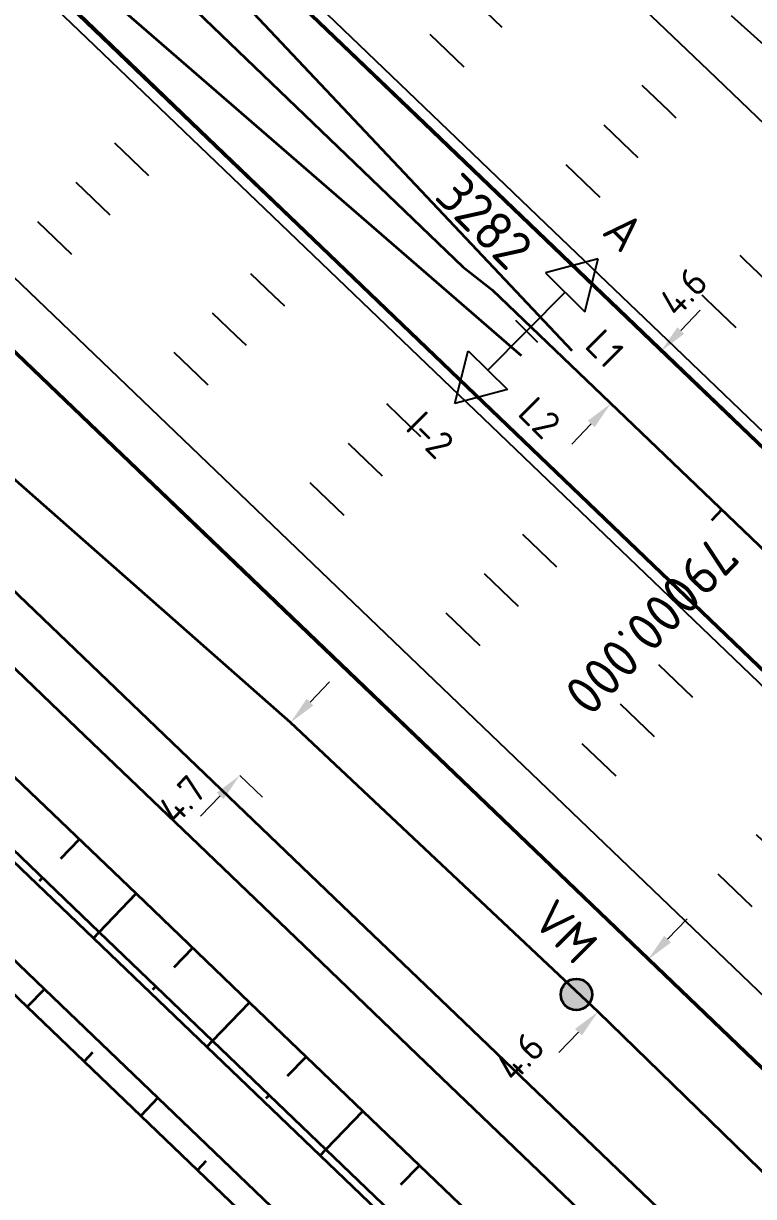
# Model space of a CAD drawing. Header units: metres. Extents: x 134219 to 139080, y 438661 to 444352.
# Drawn here: x 138111.9 to 138158.4, y 439565.8 to 439640.5 of the extents above; entities that cross this region are included whole.
import ezdxf

# ---------------------------------------------------------------- set-up
doc = ezdxf.new("R2010")
doc.units = ezdxf.units.M
doc.linetypes.add('13strp', pattern=[4, 1, -3])
doc.linetypes.add('39strp', pattern=[12, 3, -9])
doc.layers.get('DEFPOINTS').update_dxf_attribs({"color": 193})
for name, color, linetype, lineweight in [('N-WE-KL-ET_LS_HULPSTUK_MOF-G', 10, 'Continuous', 35), ('N-WE-KL-ET_LS_OV_ARMATUUR-S', 7, 'Continuous', 25), ('N-WE-KL-ET_LS_OV_ARMATUUR-T18', 1, 'Continuous', 25), ('N-WE-KL-ET_LS_OV_KABEL-G', 10, 'KL-LS-OV-N', 35), ('N-WE-KL-ET_LS_OV_KABEL-M', 7, 'Continuous', 18), ('Utd-geleiderail-nw', 8, 'glm a2ee v014$0$f2m40080', 35), ('Utd-ondergr-nw', 8, '13strp', 35)]:
    doc.layers.add(name, color=color, linetype=linetype, lineweight=lineweight)
doc.layers.add('N-WE-KL-ET_LS_OV_ARMATUUR-T25', color=2, linetype='Continuous')
doc.layers.add('Utd-weg-nw', color=8, linetype='Continuous')
doc.styles.add('alm a2ee v011$0$rtw_iso', font='NLCS-ISO.ttf')
doc.styles.add('ISO18', font='NLCS-ISO.ttf')
doc.styles.add('ISO25', font='NLCS-ISO.ttf')
doc.styles.add('NLCS_18', font='NLCS-ISO.ttf', dxfattribs={"height": 1.8})
doc.linetypes.add('glm a2ee v014$0$f2m40080', pattern='A,2,-1,[160,RTW.shx,S=0.5,R=0,X=0,Y=0],-1', length=4)
doc.linetypes.add('KL-LS-OV-N', pattern='A,4,-1,[103,NLCS.SHX,S=0.75,R=0,X=0,Y=0],-1,4,-1.5,["0V",Standard,S=1,R=0,X=0,Y=-0.5],-3', length=14.5)
doc.dimstyles.new('NLCS_t18_pijl_Dimension_l3_h1', dxfattribs={"dimtxt": 1.8, "dimasz": 1.8, "dimexe": 2, "dimexo": 2, "dimgap": 0.7, "dimtad": 1, "dimdec": 1, "dimzin": 0, "dimdsep": 46, "dimtxsty": 'NLCS_18', "dimcen": 2.5, "dimdle": 2, "dimclrd": 256, "dimclre": 256, "dimclrt": 256, "dimadec": 1, "dimazin": 0, "dimtfac": 1, "dimtdec": 1, "dimtofl": 0, "dimtmove": 1, "dimatfit": 0, "dimfxl": 0, "dimtolj": 1, "dimtzin": 0, "dimlwd": 18, "dimlwe": 18, "dimarcsym": 0})

# ---------------------------------------------------------------- blocks, each defined once
blk = doc.blocks.new('SKL-ET_OV_ARMATUUR_HD_NATRIUM_2x250W-SO (3)')
for p, q in [((-6.493, 0), (-3.493, 1.757)), ((6.493, 0), (3.493, 1.757)), ((-3.493, -1.757), (-6.493, 0)), ((3.493, -1.757), (6.493, 0))]:
    blk.add_line(p, q)
for points in [[(-3.493, 1.757), (-3.493, -1.757)], [(3.493, 1.757), (3.493, -1.757)], [(0, 1), (0, -1)], [(-3.493, 0), (0, 0)], [(3.493, 0), (0, 0)]]:
    blk.add_lwpolyline(points)
at = {"layer": 'N-WE-KL-ET_LS_OV_ARMATUUR-T18', "style": 'ISO18', "flags": 1}
for tag, p in [('TYPE_ARMATUUR', (3.075, -6.821)), ('VERMOGEN_LAMP', (3.075, -10.606)), ('SPIEGELSTAND', (3.075, -14.39)), ('HOOGTE_LICHTMAST', (3.075, -18.175)), ('UITLEGGERHOEK', (3.075, -21.959)), ('TYPE_LICHTMAST', (3.075, -25.744)), ('BOTSVRIENDELIJK', (3.075, -29.528)), ('POSITIE_LICHTMAST', (3.075, -33.313)), ('KABELAANSLUITNG', (3.075, -37.097)), ('VOEDINGSPUNT', (3.075, -48.451))]:
    blk.add_attdef(tag, p, '', height=1.8, dxfattribs=at)
at = {"layer": 'N-WE-KL-ET_LS_OV_ARMATUUR-T18', "style": 'ISO18'}
for tag, p in [('FASE-AANSLUITING_1', (3.075, -40.882)), ('FASE-AANSLUITING_2', (3.075, -44.666)), ('GROEPSNUMMER', (3.075, -52.235))]:
    blk.add_attdef(tag, p, '', height=1.8, dxfattribs=at)
at = {"layer": 'N-WE-KL-ET_LS_OV_ARMATUUR-T25', "style": 'ISO25'}
for tag, p, height in [('MASTNUMMER', (3.075, 7.391), 2.5), ('TYPE_SYMBOOL', (3.075, 3.606), 2.25)]:
    blk.add_attdef(tag, p, '', height=height, dxfattribs=at)
blk = doc.blocks.new('*D273')
at = {"layer": 'DEFPOINTS', "color": 0, "transparency": 16777216}
for p in [(138152.543, 439619.606), (138149.338, 439616.264), (138149.338, 439616.264)]:
    blk.add_point(p, dxfattribs=at)
at = {"layer": 'N-WE-KL-ET_LS_OV_KABEL-M', "linetype": 'Continuous', "lineweight": 18, "transparency": 16777216}
for p, q in [((138153.788, 439620.906), (138155.034, 439622.205)), ((138148.092, 439614.965), (138146.846, 439613.665))]:
    blk.add_line(p, q, dxfattribs=at)
at = {"layer": 'N-WE-KL-ET_LS_OV_KABEL-M', "lineweight": 18, "transparency": 16777216}
for p, q in [((138152.543, 439619.606), (138151.099, 439620.991)), ((138149.338, 439616.264), (138147.894, 439617.648))]:
    blk.add_line(p, q, dxfattribs=at)
at = {"layer": 'N-WE-KL-ET_LS_OV_KABEL-M', "transparency": 16777216}
for points in [[(138153.572, 439621.113), (138154.005, 439620.698), (138152.543, 439619.606)], [(138147.875, 439615.172), (138148.309, 439614.757), (138149.338, 439616.264)]]:
    blk.add_solid(points, dxfattribs=at)
at = {"layer": 'N-WE-KL-ET_LS_OV_KABEL-M', "transparency": 16777216, "insert": (138153.945, 439623.381), "char_height": 1.8, "attachment_point": 5, "rotation": 46.20578, "style": 'NLCS_18'}
blk.add_mtext('\\A1;4.6', dxfattribs=at)
blk = doc.blocks.new('*D375')
at = {"layer": 'DEFPOINTS', "color": 0, "transparency": 16777216}
for p in [(138128.939, 439595.945, -0.187), (138128.939, 439595.945), (138125.71, 439592.576, -0.187)]:
    blk.add_point(p, dxfattribs=at)
at = {"layer": 'N-WE-KL-ET_LS_OV_KABEL-M', "linetype": 'Continuous', "lineweight": 18, "transparency": 16777216}
for p, q in [((138130.185, 439597.244), (138131.431, 439598.544)), ((138124.464, 439591.277), (138123.218, 439589.978))]:
    blk.add_line(p, q, dxfattribs=at)
at = {"layer": 'N-WE-KL-ET_LS_OV_KABEL-M', "lineweight": 18, "transparency": 16777216}
for p, q in [((138128.946, 439595.939), (138130.383, 439594.561)), ((138125.716, 439592.57), (138127.153, 439591.192))]:
    blk.add_line(p, q, dxfattribs=at)
at = {"layer": 'N-WE-KL-ET_LS_OV_KABEL-M', "transparency": 16777216}
for points in [[(138129.969, 439597.452), (138130.402, 439597.037), (138128.939, 439595.945)], [(138124.247, 439591.485), (138124.68, 439591.069), (138125.71, 439592.576)]]:
    blk.add_solid(points, dxfattribs=at)
at = {"layer": 'N-WE-KL-ET_LS_OV_KABEL-M', "transparency": 16777216, "insert": (138122.029, 439591.049), "char_height": 1.8, "attachment_point": 5, "rotation": 46.20578, "style": 'NLCS_18'}
blk.add_mtext('\\A1;4.7', dxfattribs=at)
blk = doc.blocks.new('*D376')
at = {"layer": 'DEFPOINTS', "color": 0, "transparency": 16777216}
for p in [(138151.706, 439580.856, -0.187), (138151.706, 439580.856), (138148.524, 439577.537, -0.187)]:
    blk.add_point(p, dxfattribs=at)
at = {"layer": 'N-WE-KL-ET_LS_OV_KABEL-M', "linetype": 'Continuous', "lineweight": 18, "transparency": 16777216}
for p, q in [((138152.952, 439582.155), (138154.198, 439583.455)), ((138147.278, 439576.237), (138146.032, 439574.938))]:
    blk.add_line(p, q, dxfattribs=at)
at = {"layer": 'N-WE-KL-ET_LS_OV_KABEL-M', "lineweight": 18, "transparency": 16777216}
for p, q in [((138151.713, 439580.85), (138153.15, 439579.472)), ((138148.53, 439577.531), (138149.967, 439576.152))]:
    blk.add_line(p, q, dxfattribs=at)
at = {"layer": 'N-WE-KL-ET_LS_OV_KABEL-M', "transparency": 16777216}
for points in [[(138152.736, 439582.363), (138153.169, 439581.948), (138151.706, 439580.856)], [(138147.062, 439576.445), (138147.495, 439576.03), (138148.524, 439577.537)]]:
    blk.add_solid(points, dxfattribs=at)
at = {"layer": 'N-WE-KL-ET_LS_OV_KABEL-M', "transparency": 16777216, "insert": (138143.566, 439574.678), "char_height": 1.8, "attachment_point": 5, "rotation": 46.20578, "style": 'NLCS_18'}
blk.add_mtext('\\A1;4.6', dxfattribs=at)
blk = doc.blocks.new('SKL-ET_HULP_MOF_VERBINDINGSMOF-SO')
at = {"ltscale": 10}
h = blk.add_hatch(color=256, dxfattribs=at)
edge = h.paths.add_edge_path()
edge.add_arc((0, 0), 1, 0, 360)
blk.add_circle((0, 0), 1)
at = {"layer": 'N-WE-KL-ET_LS_OV_ARMATUUR-T18', "style": 'ISO18', "flags": 1}
for tag, p in [('OMSCHRIJVING_LEGENDA', (0, -8.431)), ('LOCATIE', (0, -12.215)), ('MASTNUMMER', (0, -16)), ('VAN', (0, -19.784)), ('NAAR', (0, -23.569)), ('VOEDINGSPUNT', (0, -27.353)), ('GROEPSNUMMER', (0, -31.138)), ('OVERIGE_OPMERKING(EN)_1', (0, -34.922)), ('OVERIGE_OPMERKING(EN)_2', (0, -38.707))]:
    blk.add_attdef(tag, p, '', height=1.8, dxfattribs=at)
at = {"layer": 'N-WE-KL-ET_LS_OV_ARMATUUR-T25', "style": 'ISO25'}
blk.add_attdef('SOORT_MOF', (0, 2.715), '', height=2.25, dxfattribs=at)

msp = doc.modelspace()

# ---------------------------------------------------------------- linework, layer by layer
at = {"layer": 'N-WE-KL-ET_LS_OV_KABEL-G', "flags": 128}
for points, elevation in [([(138088.637, 439676.432), (138088.638, 439676.428), (138097.501, 439666.648), (138107.234, 439656.382), (138139.914, 439624.963), (138141.781, 439623.503), (138425.823, 439351.408), (138520.256, 439261.976), (138566.891, 439216.723), (138613.924, 439171.915), (138660.908, 439126.836), (138707.708, 439081.89), (138754.751, 439037.019), (138768.949, 439023.344), (138801.31, 438992.453), (138850.33, 438944.621), (138896.901, 438900.489), (138941.915, 438857.339)], 1.168), ([(138297.883, 439307.56), (138291.334, 439304.294), (138284.775, 439301.012), (138283.794, 439300.778), (138284.782, 439303.546), (138284.585, 439303.718), (138289.761, 439313.115), (138296.325, 439319.41), (138306.22, 439344.347), (138330.235, 439380.807), (138330.401, 439384.63), (138328.855, 439389.538), (138321.85, 439396.873), (138309.169, 439409.673), (138310.125, 439410.849), (138311.581, 439412.597), (138296.326, 439427.286), (138295.938, 439426.881), (138287.703, 439434.962), (138261.647, 439462.479), (138242.308, 439482.602), (138224.685, 439501.35), (138202.408, 439524.41), (138176.324, 439550.467), (138148.524, 439577.537), (138128.939, 439595.945), (138108.396, 439614.045), (138091.215, 439629.446), (138078.646, 439641.007), (138069.586, 439649.998), (138063.784, 439645.87), (138063.79, 439645.883)], 1.009)]:
    msp.add_lwpolyline(points, dxfattribs=dict(at, elevation=elevation))
at = {"layer": 'Utd-geleiderail-nw', "linetype": 'Continuous', "flags": 128}
for points in [[(138100.574, 439668.684), (138146.859, 439619.636)], [(138094.274, 439662.109), (138143.623, 439619.31)]]:
    msp.add_lwpolyline(points, dxfattribs=at)
at = {"layer": 'Utd-ondergr-nw', "color": 7, "linetype": 'Continuous'}
msp.add_line((138156.43, 439609.534), (138155.738, 439608.812), dxfattribs=at)
at = {"layer": 'Utd-ondergr-nw', "linetype": 'Continuous', "flags": 128}
for points in [[(138037.027, 439716.187), (138044.246, 439709.266), (138051.464, 439702.346), (138058.682, 439695.425), (138065.9, 439688.504), (138073.119, 439681.583), (138080.337, 439674.663), (138087.555, 439667.742), (138094.774, 439660.821), (138101.992, 439653.901), (138109.21, 439646.98), (138116.429, 439640.059), (138123.647, 439633.139), (138130.865, 439626.218), (138138.084, 439619.297), (138145.302, 439612.376), (138152.52, 439605.456), (138159.738, 439598.535), (138166.957, 439591.614), (138174.175, 439584.694), (138181.393, 439577.773), (138188.612, 439570.852), (138195.83, 439563.932)], [(138037.076, 439716.238), (138044.294, 439709.317), (138051.512, 439702.396), (138058.731, 439695.475), (138065.949, 439688.555), (138073.167, 439681.634), (138080.386, 439674.713), (138087.604, 439667.793), (138094.822, 439660.872), (138102.04, 439653.951), (138109.259, 439647.03), (138116.477, 439640.11), (138123.695, 439633.189), (138130.914, 439626.268), (138138.132, 439619.348), (138145.35, 439612.427), (138152.569, 439605.506), (138159.787, 439598.586), (138167.005, 439591.665), (138174.223, 439584.744), (138181.442, 439577.823), (138188.66, 439570.903), (138195.878, 439563.982)], [(138065.49, 439703.07), (138065.762, 439702.809), (138072.98, 439695.889), (138080.199, 439688.968), (138087.417, 439682.047), (138094.635, 439675.126), (138101.854, 439668.206), (138109.072, 439661.285), (138116.29, 439654.364), (138123.508, 439647.444), (138130.727, 439640.523), (138137.945, 439633.602), (138145.163, 439626.681), (138152.382, 439619.761), (138159.6, 439612.84), (138166.818, 439605.919), (138174.037, 439598.999), (138181.255, 439592.078), (138188.473, 439585.157), (138195.691, 439578.237), (138202.91, 439571.316), (138210.128, 439564.395)], [(138065.538, 439703.121), (138065.811, 439702.86), (138073.029, 439695.939), (138080.247, 439689.018), (138087.465, 439682.098), (138094.684, 439675.177), (138101.902, 439668.256), (138109.12, 439661.336), (138116.339, 439654.415), (138123.557, 439647.494), (138130.775, 439640.573), (138137.994, 439633.653), (138145.212, 439626.732), (138152.43, 439619.811), (138159.648, 439612.891), (138166.867, 439605.97), (138174.085, 439599.049), (138181.303, 439592.128), (138188.522, 439585.208), (138195.74, 439578.287), (138202.958, 439571.366), (138210.177, 439564.446)], [(138038.785, 439689.122), (138046.003, 439682.201), (138053.222, 439675.28), (138060.44, 439668.36), (138067.658, 439661.439), (138074.877, 439654.518), (138082.095, 439647.597), (138089.313, 439640.677), (138096.532, 439633.756), (138103.75, 439626.835), (138110.968, 439619.915), (138118.186, 439612.994), (138125.405, 439606.073), (138132.623, 439599.153), (138139.841, 439592.232), (138147.06, 439585.311), (138154.278, 439578.39), (138161.496, 439571.47), (138168.715, 439564.549)], [(138038.834, 439689.172), (138046.052, 439682.251), (138053.27, 439675.331), (138060.489, 439668.41), (138067.707, 439661.489), (138074.925, 439654.569), (138082.143, 439647.648), (138089.362, 439640.727), (138096.58, 439633.807), (138103.798, 439626.886), (138111.017, 439619.965), (138118.235, 439613.044), (138125.453, 439606.124), (138132.672, 439599.203), (138139.89, 439592.282), (138147.108, 439585.362), (138154.326, 439578.441), (138161.545, 439571.52), (138168.763, 439564.6)], [(138038.405, 439674.275), (138045.623, 439667.355), (138052.841, 439660.434), (138060.059, 439653.513), (138067.278, 439646.592), (138074.496, 439639.672), (138081.714, 439632.751), (138088.933, 439625.83), (138096.151, 439618.91), (138103.369, 439611.989), (138110.588, 439605.068), (138117.806, 439598.148), (138125.024, 439591.227), (138132.242, 439584.306), (138139.461, 439577.385), (138146.679, 439570.465), (138153.897, 439563.544)], [(138051.426, 439644.508), (138058.644, 439637.588), (138065.862, 439630.667), (138073.081, 439623.746), (138080.299, 439616.825), (138087.517, 439609.905), (138094.736, 439602.984), (138101.954, 439596.063), (138109.172, 439589.143), (138116.391, 439582.222), (138123.609, 439575.301), (138130.827, 439568.381), (138138.045, 439561.46), (138145.264, 439554.539), (138152.482, 439547.618), (138159.7, 439540.698), (138166.919, 439533.777), (138174.137, 439526.856), (138181.355, 439519.936)], [(138051.789, 439644.887), (138059.007, 439637.967), (138066.226, 439631.046), (138073.444, 439624.125), (138080.662, 439617.204), (138087.881, 439610.284), (138095.099, 439603.363), (138102.317, 439596.442), (138109.536, 439589.522), (138116.754, 439582.601), (138123.972, 439575.68), (138131.19, 439568.759), (138138.409, 439561.839), (138145.627, 439554.918), (138152.845, 439547.997), (138160.064, 439541.077), (138167.282, 439534.156), (138174.5, 439527.235), (138181.719, 439520.315)], [(138048.311, 439641.26), (138055.53, 439634.339), (138062.748, 439627.419), (138069.966, 439620.498), (138077.185, 439613.577), (138084.403, 439606.657), (138091.621, 439599.736), (138098.84, 439592.815), (138106.058, 439585.894), (138113.276, 439578.974), (138120.494, 439572.053), (138127.713, 439565.132), (138134.931, 439558.212), (138142.149, 439551.291), (138149.368, 439544.37), (138156.586, 439537.449), (138163.804, 439530.529), (138171.023, 439523.608), (138178.241, 439516.687)], [(138060.696, 439641.058), (138061.36, 439640.421), (138068.579, 439633.5), (138075.797, 439626.579), (138083.015, 439619.659), (138090.234, 439612.738), (138097.452, 439605.817), (138104.67, 439598.897), (138111.889, 439591.976), (138119.107, 439585.055), (138126.325, 439578.134), (138133.543, 439571.214), (138140.762, 439564.293), (138147.98, 439557.372), (138155.198, 439550.452), (138162.417, 439543.531), (138169.635, 439536.61), (138176.853, 439529.689), (138184.072, 439522.769)], [(138069.055, 439639.97), (138072.039, 439637.109), (138079.257, 439630.188), (138086.476, 439623.268), (138093.694, 439616.347), (138100.912, 439609.426), (138108.131, 439602.506), (138115.349, 439595.585), (138122.567, 439588.664), (138129.786, 439581.744), (138137.004, 439574.823), (138144.222, 439567.902), (138151.44, 439560.981), (138158.659, 439554.061), (138165.877, 439547.14), (138173.095, 439540.219), (138180.314, 439533.299), (138187.532, 439526.378)], [(138097.292, 439592.117), (138097.75, 439591.678), (138104.968, 439584.758), (138112.186, 439577.837), (138119.405, 439570.916), (138126.623, 439563.995), (138133.841, 439557.075), (138141.059, 439550.154), (138147.296, 439544.174)], [(138114.321, 439587.288), (138115.498, 439588.515)], [(138112.963, 439585.872), (138113.145, 439586.061)], [(138116.754, 439582.601), (138119.107, 439585.055)], [(138116.391, 439582.222), (138116.754, 439582.601)], [(138121.539, 439580.368), (138122.716, 439581.595)], [(138113.276, 439578.974), (138112.186, 439577.837)], [(138120.181, 439578.951), (138120.363, 439579.141)], [(138123.972, 439575.68), (138126.325, 439578.134)], [(138123.609, 439575.301), (138123.972, 439575.68)], [(138116.34, 439574.945), (138115.795, 439574.377)], [(138128.758, 439573.447), (138129.934, 439574.674)], [(138120.494, 439572.053), (138119.405, 439570.916)], [(138127.4, 439572.03), (138127.581, 439572.22)], [(138131.19, 439568.759), (138133.543, 439571.214)], [(138130.827, 439568.381), (138131.19, 439568.759)], [(138123.559, 439568.024), (138123.014, 439567.456)], [(138135.976, 439566.526), (138137.153, 439567.753)]]:
    msp.add_lwpolyline(points, dxfattribs=at)
at = {"layer": 'Utd-weg-nw', "linetype": '39strp', "flags": 128}
for points in [[(137875.961, 439866.187), (137883.122, 439859.208), (137890.284, 439852.228), (137897.445, 439845.249), (137904.607, 439838.269), (137911.768, 439831.29), (137917.211, 439825.985), (137918.93, 439824.31), (137926.091, 439817.331), (137933.253, 439810.351), (137940.414, 439803.372), (137943.472, 439800.391), (137947.581, 439796.39), (137954.756, 439789.411), (137961.939, 439782.44), (137969.129, 439775.476), (137976.325, 439768.519), (137983.529, 439761.57), (137990.74, 439754.627), (137997.957, 439747.692), (138002.309, 439743.517), (138005.178, 439740.766), (138012.396, 439733.845), (138019.615, 439726.925), (138026.833, 439720.004), (138034.051, 439713.083), (138041.27, 439706.162), (138048.488, 439699.242), (138055.706, 439692.321), (138062.925, 439685.4), (138070.143, 439678.48), (138077.361, 439671.559), (138084.579, 439664.638), (138091.798, 439657.718), (138099.016, 439650.797), (138106.234, 439643.876), (138113.453, 439636.955), (138120.671, 439630.035), (138127.889, 439623.114), (138135.108, 439616.193), (138142.326, 439609.273), (138149.544, 439602.352), (138156.763, 439595.431), (138163.981, 439588.51), (138171.199, 439581.59), (138178.417, 439574.669), (138185.636, 439567.748), (138192.854, 439560.828), (138200.072, 439553.907), (138207.291, 439546.986)], [(137873.518, 439863.681), (137880.679, 439856.701), (137887.841, 439849.722), (137895.002, 439842.742), (137902.164, 439835.763), (137909.325, 439828.783), (137914.768, 439823.479), (137916.487, 439821.804), (137923.648, 439814.824), (137930.81, 439807.845), (137937.971, 439800.865), (137941.03, 439797.885), (137945.139, 439793.882), (137952.318, 439786.901), (137959.503, 439779.927), (137966.695, 439772.961), (137973.894, 439766.001), (137981.1, 439759.049), (137988.313, 439752.105), (137995.533, 439745.167), (137999.887, 439740.99), (138002.756, 439738.24), (138009.974, 439731.319), (138017.193, 439724.398), (138024.411, 439717.477), (138031.629, 439710.557), (138038.847, 439703.636), (138046.066, 439696.715), (138053.284, 439689.795), (138060.502, 439682.874), (138067.721, 439675.953), (138074.939, 439669.033), (138082.157, 439662.112), (138089.376, 439655.191), (138096.594, 439648.27), (138103.812, 439641.35), (138111.03, 439634.429), (138118.249, 439627.508), (138125.467, 439620.588), (138132.685, 439613.667), (138139.904, 439606.746), (138147.122, 439599.825), (138154.34, 439592.905), (138161.559, 439585.984), (138168.777, 439579.063), (138175.995, 439572.143), (138183.213, 439565.222), (138190.432, 439558.301), (138197.65, 439551.381), (138204.868, 439544.46)], [(137871.075, 439861.174), (137878.237, 439854.195), (137885.398, 439847.215), (137892.56, 439840.236), (137899.721, 439833.256), (137906.883, 439826.277), (137912.325, 439820.972), (137914.044, 439819.297), (137921.206, 439812.318), (137928.367, 439805.338), (137935.528, 439798.359), (137938.587, 439795.378), (137942.698, 439791.374), (137949.879, 439784.39), (137957.066, 439777.414), (137964.261, 439770.446), (137971.463, 439763.484), (137978.671, 439756.529), (137985.887, 439749.582), (137993.109, 439742.642), (137997.465, 439738.464), (138000.334, 439735.713), (138007.552, 439728.792), (138014.77, 439721.872), (138021.989, 439714.951), (138029.207, 439708.03), (138036.425, 439701.11), (138043.643, 439694.189), (138050.862, 439687.268), (138058.08, 439680.348), (138065.298, 439673.427), (138072.517, 439666.506), (138079.735, 439659.585), (138086.953, 439652.665), (138094.172, 439645.744), (138101.39, 439638.823), (138108.608, 439631.903), (138115.827, 439624.982), (138123.045, 439618.061), (138130.263, 439611.14), (138137.481, 439604.22), (138144.7, 439597.299), (138151.918, 439590.378), (138159.136, 439583.458), (138166.355, 439576.537), (138173.573, 439569.616), (138180.791, 439562.696), (138188.01, 439555.775), (138195.228, 439548.854), (138202.446, 439541.933)], [(138073.359, 439711.277), (138073.631, 439711.016), (138080.849, 439704.096), (138088.068, 439697.175), (138095.286, 439690.254), (138102.504, 439683.334), (138109.722, 439676.413), (138116.941, 439669.492), (138124.159, 439662.572), (138131.377, 439655.651), (138138.596, 439648.73), (138145.814, 439641.809), (138153.032, 439634.889), (138160.251, 439627.968), (138167.469, 439621.047), (138174.687, 439614.127), (138181.905, 439607.206), (138189.124, 439600.285), (138196.342, 439593.364), (138203.56, 439586.444), (138210.779, 439579.523), (138217.997, 439572.602), (138225.215, 439565.682), (138232.434, 439558.761), (138239.652, 439551.84), (138246.87, 439544.92), (138254.088, 439537.999), (138261.307, 439531.078), (138268.525, 439524.157), (138275.743, 439517.237), (138282.962, 439510.316), (138290.18, 439503.395), (138297.398, 439496.475), (138304.617, 439489.554), (138311.835, 439482.633), (138319.053, 439475.713), (138326.271, 439468.792), (138333.49, 439461.871), (138340.708, 439454.95), (138347.926, 439448.03), (138355.145, 439441.109), (138362.363, 439434.188), (138369.581, 439427.268), (138376.8, 439420.347), (138384.018, 439413.426), (138388.856, 439408.788)], [(138070.937, 439708.751), (138071.209, 439708.49), (138078.427, 439701.569), (138085.645, 439694.649), (138092.864, 439687.728), (138100.082, 439680.807), (138107.3, 439673.887), (138114.518, 439666.966), (138121.737, 439660.045), (138128.955, 439653.124), (138136.173, 439646.204), (138143.392, 439639.283), (138150.61, 439632.362), (138157.828, 439625.442), (138165.047, 439618.521), (138172.265, 439611.6), (138179.483, 439604.679), (138186.701, 439597.759), (138193.92, 439590.838), (138201.138, 439583.917), (138208.356, 439576.997), (138215.575, 439570.076), (138222.793, 439563.155), (138230.011, 439556.235), (138237.23, 439549.314), (138244.448, 439542.393), (138251.666, 439535.472), (138258.884, 439528.552), (138266.103, 439521.631), (138273.321, 439514.71), (138280.539, 439507.79), (138287.758, 439500.869), (138294.976, 439493.948), (138302.194, 439487.028), (138309.413, 439480.107), (138316.631, 439473.186), (138323.849, 439466.265), (138331.067, 439459.345), (138338.286, 439452.424), (138345.504, 439445.503), (138352.722, 439438.583), (138359.941, 439431.662), (138367.159, 439424.741), (138374.377, 439417.82), (138381.596, 439410.9), (138386.428, 439406.267)], [(138068.514, 439706.225), (138068.786, 439705.964), (138076.005, 439699.043), (138083.223, 439692.122), (138090.441, 439685.202), (138097.66, 439678.281), (138104.878, 439671.36), (138112.096, 439664.439), (138119.315, 439657.519), (138126.533, 439650.598), (138133.751, 439643.677), (138140.969, 439636.757), (138148.188, 439629.836), (138155.406, 439622.915), (138162.624, 439615.994), (138169.843, 439609.074), (138177.061, 439602.153), (138184.279, 439595.232), (138191.498, 439588.312), (138198.716, 439581.391), (138205.934, 439574.47), (138213.152, 439567.55), (138220.371, 439560.629), (138227.589, 439553.708), (138234.807, 439546.787), (138242.026, 439539.867), (138249.244, 439532.946), (138256.462, 439526.025), (138263.681, 439519.105), (138270.899, 439512.184), (138278.117, 439505.263), (138285.335, 439498.343), (138292.554, 439491.422), (138299.772, 439484.501), (138306.99, 439477.58), (138314.209, 439470.66), (138321.427, 439463.739), (138328.645, 439456.818), (138335.864, 439449.898), (138343.082, 439442.977), (138350.3, 439436.056), (138357.518, 439429.135), (138364.737, 439422.215), (138371.955, 439415.294), (138379.173, 439408.373), (138384, 439403.746)]]:
    msp.add_lwpolyline(points, dxfattribs=at)
at = {"layer": 'Utd-weg-nw', "linetype": 'Continuous', "flags": 128}
for points in [[(138036.543, 439715.682), (138043.761, 439708.761), (138050.979, 439701.84), (138058.198, 439694.92), (138065.416, 439687.999), (138072.634, 439681.078), (138079.853, 439674.158), (138087.071, 439667.237), (138094.289, 439660.316), (138101.508, 439653.395), (138108.726, 439646.475), (138115.944, 439639.554), (138123.162, 439632.633), (138130.381, 439625.713), (138137.599, 439618.792), (138144.817, 439611.871), (138152.036, 439604.95), (138159.254, 439598.03), (138166.472, 439591.109), (138173.691, 439584.188), (138180.909, 439577.268), (138188.127, 439570.347), (138195.345, 439563.426)], [(138075.85, 439713.876), (138076.122, 439713.615), (138083.341, 439706.694), (138090.559, 439699.774), (138097.777, 439692.853), (138104.996, 439685.932), (138112.214, 439679.011), (138119.432, 439672.091), (138126.65, 439665.17), (138133.869, 439658.249), (138141.087, 439651.329), (138148.305, 439644.408), (138155.524, 439637.487), (138162.742, 439630.567), (138169.96, 439623.646), (138177.179, 439616.725), (138184.397, 439609.804), (138191.615, 439602.884), (138198.833, 439595.963), (138206.052, 439589.042), (138213.27, 439582.122), (138220.488, 439575.201), (138227.707, 439568.28), (138234.925, 439561.36)], [(138066.023, 439703.626), (138066.295, 439703.365), (138073.513, 439696.444), (138080.732, 439689.524), (138087.95, 439682.603), (138095.168, 439675.682), (138102.386, 439668.762), (138109.605, 439661.841), (138116.823, 439654.92), (138124.041, 439647.999), (138131.26, 439641.079), (138138.478, 439634.158), (138145.696, 439627.237), (138152.915, 439620.317), (138160.133, 439613.396), (138167.351, 439606.475), (138174.569, 439599.554), (138181.788, 439592.634), (138189.006, 439585.713), (138196.224, 439578.792), (138203.443, 439571.872), (138210.661, 439564.951)], [(138033.934, 439698.511), (138041.152, 439691.59), (138048.37, 439684.67), (138055.589, 439677.749), (138062.807, 439670.828), (138070.025, 439663.908), (138077.244, 439656.987), (138084.462, 439650.066), (138091.68, 439643.145), (138098.898, 439636.225), (138106.117, 439629.304), (138113.335, 439622.383), (138120.553, 439615.463), (138127.772, 439608.542), (138134.99, 439601.621), (138142.208, 439594.7), (138149.427, 439587.78), (138156.645, 439580.859), (138163.863, 439573.938), (138171.081, 439567.018), (138178.3, 439560.097)], [(138223.297, 439587.847), (138219.161, 439590.659), (138215.057, 439593.516), (138210.984, 439596.419), (138206.945, 439599.368), (138202.938, 439602.36), (138198.965, 439605.398), (138198.779, 439605.542), (138194.933, 439608.551), (138191.118, 439611.599), (138187.24, 439614.758), (138183.862, 439617.556), (138183.391, 439617.949), (138179.813, 439620.962), (138179.566, 439621.171), (138175.765, 439624.42), (138171.984, 439627.693), (138168.22, 439630.986), (138164.473, 439634.296), (138160.737, 439637.62), (138157.012, 439640.956)]]:
    msp.add_lwpolyline(points, dxfattribs=at)

# ---------------------------------------------------------------- block references
at = {"layer": 'N-WE-KL-ET_LS_HULPSTUK_MOF-G'}
ref = msp.add_blockref('SKL-ET_HULP_MOF_VERBINDINGSMOF-SO', (138147.146, 439578.635, 1.054), dxfattribs=at)
ref.add_attrib('SOORT_MOF', 'VM', (138144.226, 439583.266, 1.054), dxfattribs={"layer": 'N-WE-KL-ET_LS_OV_ARMATUUR-T25', "height": 2.25, "rotation": 314.99885, "style": 'ISO25'})
at = {"layer": 'N-WE-KL-ET_LS_OV_ARMATUUR-S'}
ref = msp.add_blockref('SKL-ET_OV_ARMATUUR_HD_NATRIUM_2x250W-SO (3)', (138143.968, 439620.867, 1.884), dxfattribs=dict(at, rotation=45.25091242126414))
ref.add_attrib('MASTNUMMER', '3282', (138138.021, 439629.361, 1.884), dxfattribs={"layer": 'N-WE-KL-ET_LS_OV_ARMATUUR-T25', "height": 2.5, "rotation": 314.99885, "style": 'ISO25'})
ref.add_attrib('TYPE_SYMBOOL', 'A', (138148.691, 439627.115, 1.884), dxfattribs={"layer": 'N-WE-KL-ET_LS_OV_ARMATUUR-T25', "height": 2.25, "rotation": 314.99885, "style": 'ISO25'})
ref.add_attrib('FASE-AANSLUITING_1', 'L1', (138147.581, 439619.872, 1.884), dxfattribs={"layer": 'N-WE-KL-ET_LS_OV_ARMATUUR-T18', "height": 1.8, "rotation": 314.99885, "style": 'ISO18'})
ref.add_attrib('FASE-AANSLUITING_2', 'L2', (138143.313, 439615.566, 1.884), dxfattribs={"layer": 'N-WE-KL-ET_LS_OV_ARMATUUR-T18', "height": 1.8, "rotation": 314.99885, "style": 'ISO18'})
ref.add_attrib('GROEPSNUMMER', 'I-2', (138136.177, 439614.643, 1.884), dxfattribs={"layer": 'N-WE-KL-ET_LS_OV_ARMATUUR-T18', "height": 1.8, "rotation": 314.99885, "style": 'ISO18'})

# ---------------------------------------------------------------- texts
at = {"layer": 'Utd-ondergr-nw', "color": 7, "style": 'alm a2ee v011$0$rtw_iso'}
msp.add_text('79000.000', height=2.5, rotation=226.20555, dxfattribs=at).set_placement((138155.843, 439608.019))

# ---------------------------------------------------------------- dimensions: what is measured, and where the dimension line sits
at = {"layer": 'N-WE-KL-ET_LS_OV_KABEL-M'}
for base, p1, p2, angle, picture, middle in [((138149.338, 439616.264), (138152.543, 439619.606), (138149.338, 439616.264), 226.20578, '*D273', (138155.1, 439622.273)), ((138128.939, 439595.945), (138125.71, 439592.576, -0.187), (138128.939, 439595.945, -0.187), 46.20578, '*D375', (138123.183, 439589.942)), ((138151.706, 439580.856), (138148.524, 439577.537, -0.187), (138151.706, 439580.856, -0.187), 46.20578, '*D376', (138144.721, 439573.57))]:
    dim = msp.add_linear_dim(base=base, p1=p1, p2=p2, angle=angle, dimstyle='NLCS_t18_pijl_Dimension_l3_h1', dxfattribs=at)
    dim.commit()
    dim.dimension.update_dxf_attribs({"geometry": picture, "text_midpoint": middle, "dimtype": 161})

doc.saveas('drawing.dxf')
